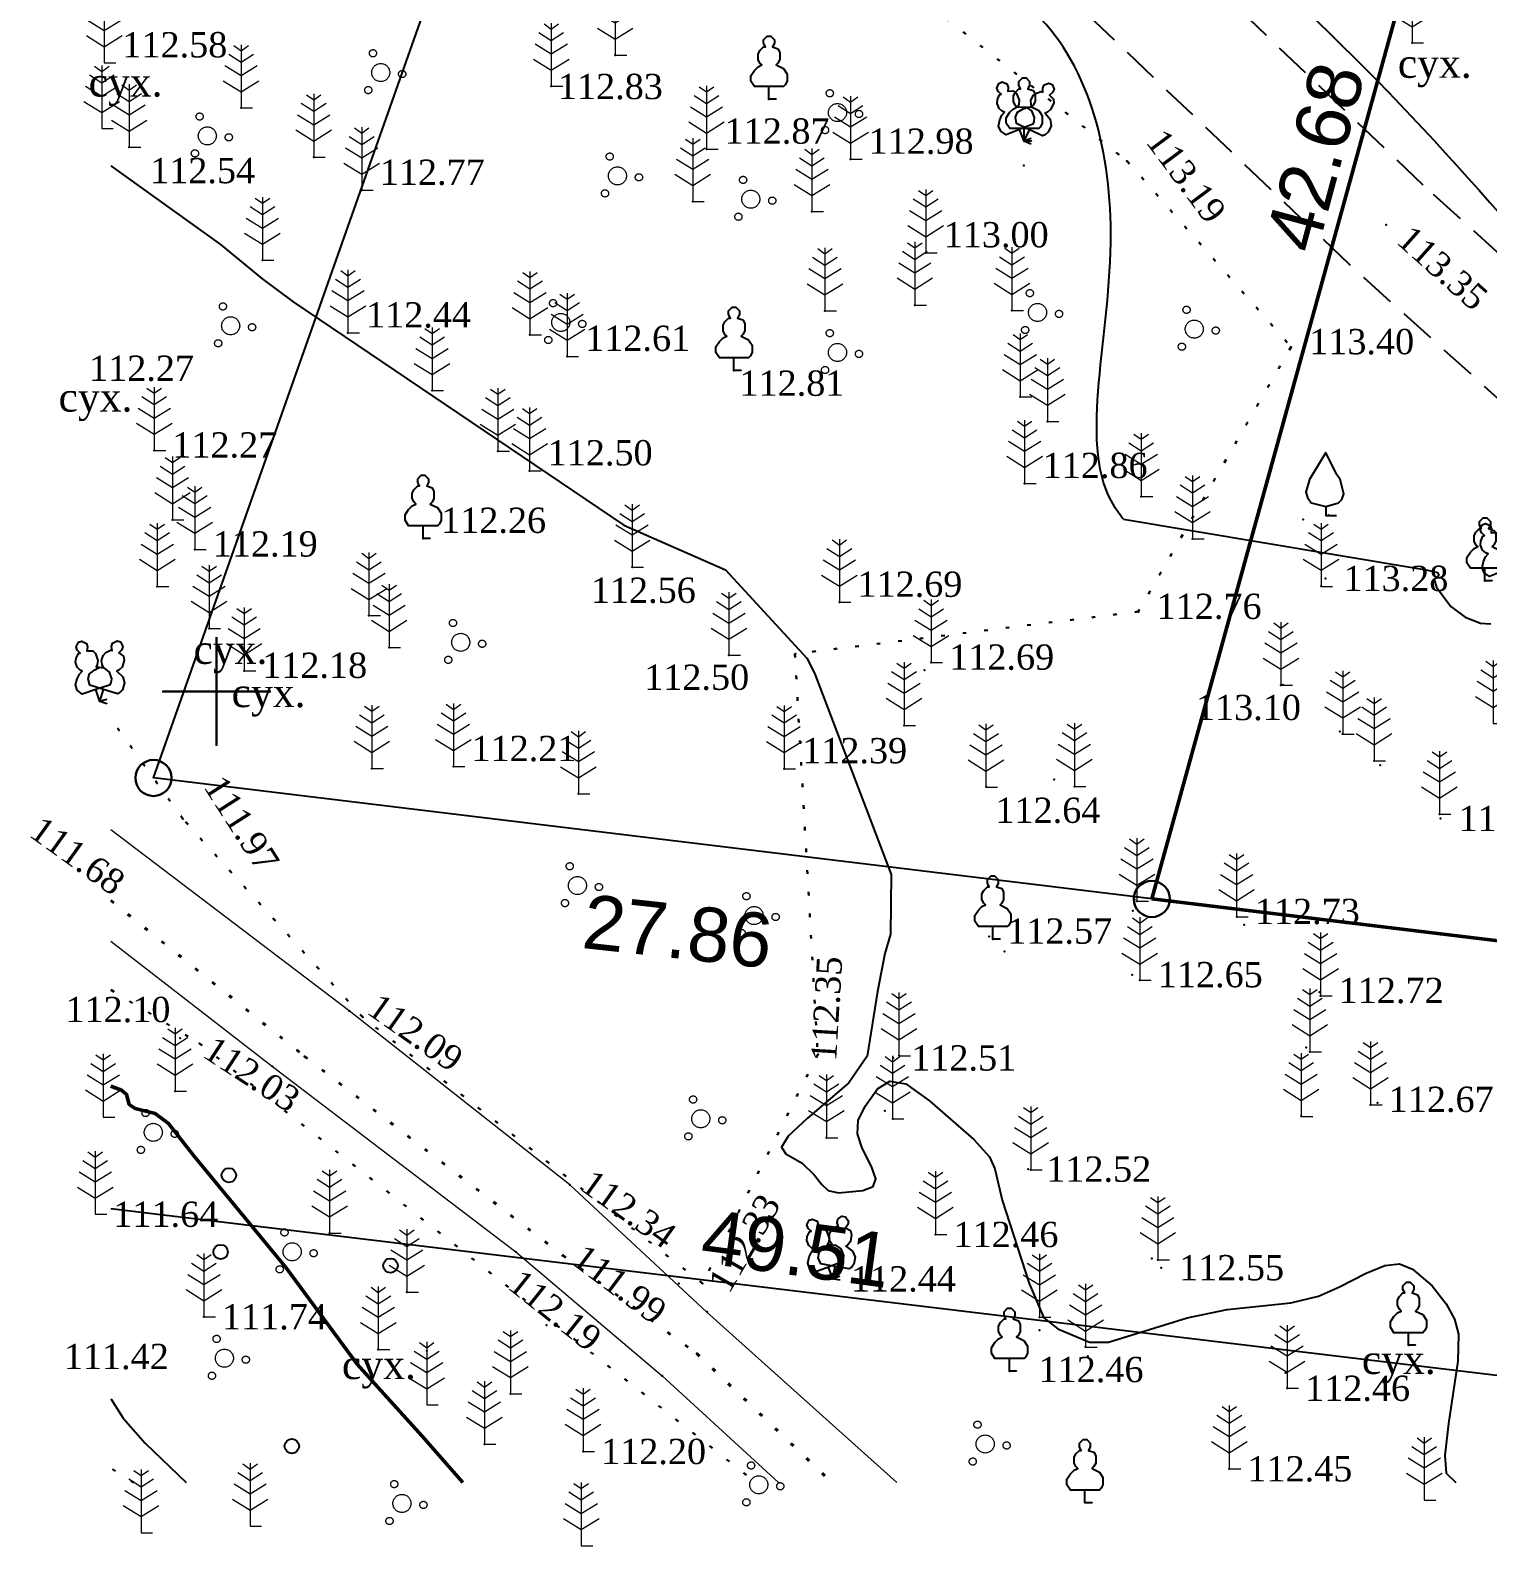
# Model space of a CAD drawing. Header units: millimetres. Extents: x 5405527 to 5405632, y 5524826 to 5524943.
# Drawn here: x 5405544.84 to 5405585.21, y 5524826.34 to 5524868.31 of the extents above; entities that cross this region are included whole.
import ezdxf
from ezdxf.enums import TextEntityAlignment as Align

# ---------------------------------------------------------------- set-up
doc = ezdxf.new("R2010")
doc.units = ezdxf.units.MM
for name, pattern in [('0', [0]), ('DASHEDX2', [1.5, 1, -0.5]), ('HIDDEN', [0.5, 0, -0.5]), ('суцільна', [50, 50, 0])]:
    doc.linetypes.add(name, pattern=pattern)
for name, color, linetype, lineweight in [('11900000', 1, 'Continuous', 30), ('Контур', 7, 'HIDDEN', 30), ('рельеф', 7, 'Continuous', 0), ('ТОЧКИ', 7, 'Continuous', 30), ('усл. знак', 7, 'суцільна', 20)]:
    doc.layers.add(name, color=color, linetype=linetype, lineweight=lineweight)
for name, color, linetype in [('SC007', 7, 'Continuous'), ('вис_1_1', 170, 'Continuous'), ('горизонт_1', 12, 'Continuous'), ('горизонтали', 42, 'Continuous'), ('дороги', 7, 'Continuous'), ('Ділянки_Межі', 10, 'Continuous'), ('надписи', 7, 'Continuous'), ('отметки', 7, 'Continuous'), ('промеры', 185, 'Continuous'), ('Растительность', 7, 'Continuous')]:
    doc.layers.add(name, color=color, linetype=linetype)
doc.styles.get("Standard").update_dxf_attribs({"font": 'arial.ttf'})
doc.styles.add('times', font='times.ttf')
doc.linetypes.add('канава 0', pattern='A,0.9,0,["|",Standard,S=0.25,R=0,X=0,Y=0],0.1', length=1)

# ---------------------------------------------------------------- blocks, each defined once
blk = doc.blocks.new('A$C51FE15A3')
at = {"layer": 'Растительность', "color": 94, "lineweight": 0}
for points in [[(-0.201, 1.726), (0, 1.584), (0.201, 1.726)], [(0, 1.75), (0, 0), (0.319, 0)], [(-0.343, 1.489), (0, 1.267), (0.343, 1.489)], [(-0.447, 1.172), (0, 0.895), (0.447, 1.172)], [(-0.493, 0.753), (0, 0.444), (0.493, 0.753)]]:
    blk.add_lwpolyline(points, dxfattribs=at)
blk = doc.blocks.new('SYMBOL504')
at = {"layer": 'SC007'}
for points in [[(0, 4.375), (-1.125, 2.5), (-1.375, 1.625), (-1.25, 1.25), (-1, 0.875), (0, 0.625), (0.875, 0.875), (1.125, 1.125), (1.25, 1.5), (1, 2.5), (0.75, 2.875), (0, 4.375)], [(0, 0.625), (0, 0), (0.75, 0)]]:
    blk.add_lwpolyline(points, dxfattribs=at)
blk = doc.blocks.new('A$C2ACB5305')
at = {"layer": 'Растительность'}
blk.add_lwpolyline([(0.2, 0), (0.2, 0), (0, 0), (0, 0.35), (-0.4, 0.35), (-0.5, 0.5), (-0.5, 0.65), (-0.4, 0.8), (-0.3, 0.9), (-0.2, 0.95), (-0.25, 1), (-0.3, 1.1), (-0.3, 1.25), (-0.25, 1.35), (-0.15, 1.45), (-0.1, 1.45), (-0.15, 1.55), (-0.15, 1.65), (-0.05, 1.75), (0.05, 1.75), (0.15, 1.65), (0.15, 1.55), (0.1, 1.45), (0.25, 1.4), (0.3, 1.3), (0.3, 1.1), (0.25, 1), (0.2, 0.95), (0.4, 0.85), (0.5, 0.7), (0.5, 0.5), (0.45, 0.4), (0.4, 0.35), (0, 0.35)], dxfattribs=at)
blk = doc.blocks.new('A$C72385B22')
at = {"layer": 'усл. знак'}
for centre, radius in [((-0.02, 1.49), 0.25), ((0, 0), 0.625), ((-1.29, -0.64), 0.25), ((1.28, -0.76), 0.25)]:
    blk.add_circle(centre, radius, dxfattribs=at)

msp = doc.modelspace()

# ---------------------------------------------------------------- linework, layer by layer
at = {"layer": '11900000', "color": 0, "linetype": '0', "lineweight": 15, "ltscale": 0.7}
for points in [[(5405550, 5524848.496), (5405550, 5524851.504)], [(5405550, 5524848.496), (5405550, 5524851.504)], [(5405550, 5524848.496), (5405550, 5524851.504)], [(5405550, 5524848.496), (5405550, 5524851.504)], [(5405550, 5524848.496), (5405550, 5524851.504)], [(5405550, 5524848.496), (5405550, 5524851.504)], [(5405550, 5524848.496), (5405550, 5524851.504)], [(5405550, 5524848.496), (5405550, 5524851.504)], [(5405548.496, 5524850), (5405551.504, 5524850)], [(5405548.496, 5524850), (5405551.504, 5524850)], [(5405548.496, 5524850), (5405551.504, 5524850)], [(5405548.496, 5524850), (5405551.504, 5524850)], [(5405548.496, 5524850), (5405551.504, 5524850)], [(5405548.496, 5524850), (5405551.504, 5524850)], [(5405548.496, 5524850), (5405551.504, 5524850)], [(5405548.496, 5524850), (5405551.504, 5524850)]]:
    msp.add_lwpolyline(points, dxfattribs=at)
at = {"layer": '11900000', "linetype": '0', "lineweight": 15, "ltscale": 0.7}
for points in [[(5405550, 5524848.496), (5405550, 5524851.504)], [(5405550, 5524848.496), (5405550, 5524851.504)], [(5405548.496, 5524850), (5405551.504, 5524850)], [(5405548.496, 5524850), (5405551.504, 5524850)], [(5405548.496, 5524850), (5405551.504, 5524850)], [(5405548.496, 5524850), (5405551.504, 5524850)]]:
    msp.add_lwpolyline(points, dxfattribs=at)
at = {"layer": '11900000', "color": 7}
for points in [[(5405550, 5524848.5, 0), (5405550, 5524851.5, 0)], [(5405550, 5524848.5, 0), (5405550, 5524851.5, 0)], [(5405548.5, 5524850, 0), (5405551.5, 5524850, 0)], [(5405548.5, 5524850, 0), (5405551.5, 5524850, 0)]]:
    msp.add_polyline3d(points, dxfattribs=at)
at = {"layer": 'вис_1_1', "color": 7}
for p in [(5405580.71, 5524853.13, 113.28), (5405585.13, 5524853.06, 113.61), (5405579.53, 5524850.18, 113.1), (5405581.11, 5524848.89, 113.09), (5405582.23, 5524847.96, 113.09), (5405583.9, 5524846.48, 113.13), (5405575.38, 5524843.92, 112.72), (5405575.42, 5524844.24, 112.76), (5405578.46, 5524843.54, 112.8), (5405571.5, 5524843.14, 112.56), (5405575.36, 5524842.15, 112.65), (5405580.55, 5524841.67, 112.81), (5405553.67, 5524841.15, 112.19), (5405548.99, 5524840.4, 112.08), (5405580.18, 5524840.14, 112.81), (5405552.44, 5524839.89, 111.85), (5405568.74, 5524839.85, 112.51), (5405551.55, 5524839.61, 112.11), (5405548.85, 5524838.93, 112.08), (5405582.15, 5524838.61, 112.74), (5405568.51, 5524838.38, 112.44), (5405566.89, 5524837.64, 112.54), (5405572.48, 5524836.77, 112.52), (5405559.78, 5524836.33, 112.34), (5405553.13, 5524835, 112.14), (5405569.91, 5524834.96, 112.46), (5405558.29, 5524834.48, 112.19), (5405559.59, 5524834.38, 111.99), (5405576.07, 5524834.26, 112.54), (5405576.16, 5524834.04, 112.55), (5405567.07, 5524833.73, 112.44), (5405555.27, 5524833.36, 112.08), (5405549.65, 5524832.68, 111.74), (5405563.59, 5524832.82, 112.26), (5405559.14, 5524832.45, 112.2), (5405572.79, 5524832.31, 112.5), (5405554.48, 5524831.77, 112.07), (5405555.82, 5524831.74, 112.07), (5405583.01, 5524831.89, 112.36), (5405563.3, 5524831.66, 112), (5405574.13, 5524831.59, 112.49), (5405562.34, 5524831.04, 112.25), (5405571.96, 5524831.17, 112.44), (5405579.61, 5524831.13, 112.42), (5405558.14, 5524830.55, 112.19), (5405579.65, 5524830.7, 112.46), (5405557.42, 5524829.15, 112.12), (5405560.15, 5524828.95, 112.2), (5405578.05, 5524828.47, 112.45)]:
    msp.add_point(p, dxfattribs=at)
at = {"layer": 'горизонт_1', "color": 32}
for points in [[(5405575.115, 5524854.77, 113.5), (5405581.02, 5524853.78, 113.5), (5405583.5, 5524853.37, 113.5), (5405583.82, 5524853.29, 113.5), (5405583.85, 5524853.22, 113.5), (5405583.72, 5524853.09, 113.5), (5405583.79, 5524852.89, 113.5), (5405584.19, 5524852.35, 113.5), (5405584.58, 5524852.06, 113.5), (5405585.01, 5524851.89, 113.5), (5405585.29, 5524851.87, 113.5)], [(5405568.682, 5524844.934, 112.5), (5405568.67, 5524843.28, 112.5), (5405568.51, 5524842.74, 112.5), (5405568.31, 5524841.69, 112.5), (5405568.02, 5524839.9, 112.5), (5405567.51, 5524839.16, 112.5), (5405566.37, 5524838.18, 112.5), (5405565.83, 5524837.68, 112.5), (5405565.65, 5524837.38, 112.5), (5405565.77, 5524837.19, 112.5), (5405566.22, 5524836.93, 112.5), (5405566.55, 5524836.61, 112.5), (5405566.76, 5524836.34, 112.5), (5405566.94, 5524836.18, 112.5), (5405567.23, 5524836.11, 112.5), (5405567.9, 5524836.18, 112.5), (5405568.19, 5524836.29, 112.5), (5405568.26, 5524836.5, 112.5), (5405568.14, 5524836.84, 112.5), (5405567.88, 5524837.35, 112.5), (5405567.75, 5524837.75, 112.5), (5405567.77, 5524838.12, 112.5), (5405567.96, 5524838.51, 112.5), (5405568.31, 5524838.99, 112.5), (5405568.65, 5524839.21, 112.5), (5405569.09, 5524839.13, 112.5), (5405569.75, 5524838.66, 112.5), (5405570.97, 5524837.59, 112.5), (5405571.41, 5524837.11, 112.5), (5405571.56, 5524836.78, 112.5), (5405571.76, 5524835.91, 112.5), (5405572.51, 5524833.6, 112.5), (5405572.91, 5524832.65, 112.5), (5405573.3, 5524832.35, 112.5), (5405574.18, 5524831.98, 112.5), (5405574.7, 5524831.98, 112.5), (5405576.88, 5524832.65, 112.5), (5405577.99, 5524832.88, 112.5), (5405579.75, 5524833.07, 112.5), (5405580.52, 5524833.25, 112.5), (5405581.1, 5524833.51, 112.5), (5405581.84, 5524833.89, 112.5), (5405582.36, 5524834.1, 112.5), (5405582.76, 5524834.15, 112.5), (5405583.12, 5524834, 112.5), (5405583.67, 5524833.54, 112.5), (5405584.06, 5524833.04, 112.5), (5405584.29, 5524832.61, 112.5), (5405584.4, 5524832.2, 112.5), (5405584.38, 5524831.45, 112.5), (5405584.12, 5524829.72, 112.5), (5405584.02, 5524828.84, 112.5), (5405584.06, 5524828.35, 112.5), (5405584.323, 5524828.087, 112.5)]]:
    msp.add_polyline3d(points, dxfattribs=at)
at = {"layer": 'горизонтали', "color": 32}
for points in [[(5405547.074, 5524864.561, 112.5), (5405550.107, 5524862.382, 112.5), (5405551.257, 5524861.432, 112.5), (5405552.117, 5524860.792, 112.5), (5405561.277, 5524854.602, 112.5), (5405564.097, 5524853.372, 112.5)], [(5405564.097, 5524853.372, 112.5), (5405566.347, 5524850.922, 112.5), (5405566.347, 5524850.922, 112.5), (5405566.557, 5524850.502, 112.5), (5405568.682, 5524844.934, 112.5)], [(5405547.074, 5524830.412, 111.5), (5405547.08, 5524830.4, 111.5), (5405547.41, 5524829.87, 111.5), (5405548.02, 5524829.18, 111.5), (5405549.155, 5524828.087, 111.5)]]:
    msp.add_polyline3d(points, dxfattribs=at)
at = {"layer": 'горизонтали', "color": 32, "lineweight": 50}
msp.add_polyline3d([(5405547.074, 5524839.064, 112), (5405547.37, 5524838.96, 112), (5405547.51, 5524838.84, 112), (5405547.58, 5524838.56, 112), (5405547.75, 5524838.45, 112), (5405548.3, 5524838.31, 112), (5405548.67, 5524838.03, 112), (5405549.37, 5524837.14, 112), (5405551.93, 5524834.04, 112), (5405553.89, 5524831.37, 112), (5405554.37, 5524830.83, 112), (5405555.69, 5524829.37, 112), (5405556.817, 5524828.087, 112)], dxfattribs=at)
at = {"layer": 'горизонтали', "color": 32}
for points, knots in [([(5405547.074, 5524891.506), (5405550.235, 5524890.92), (5405557.3, 5524889.228), (5405564.133, 5524879.562), (5405575.772, 5524873.469), (5405584.479, 5524864.762), (5405592.253, 5524855.035), (5405600.694, 5524850.595), (5405607.223, 5524845.854), (5405611.016, 5524844.52), (5405615.353, 5524845.832), (5405612.231, 5524848.538), (5405615.096, 5524851.641), (5405620.513, 5524848.229), (5405625.149, 5524846.33), (5405628.636, 5524843.151), (5405629.289, 5524841.361), (5405629.818, 5524840.704)], [150.895024, 150.895024, 150.895024, 150.895024, 160.422107, 171.701539, 184.668472, 199.328791, 208.368376, 221.647362, 227.659049, 232.061321, 234.360288, 237.456685, 239.327291, 244.513006, 252.991366, 255.698925, 258.334299, 258.334299, 258.334299, 258.334299]), ([(5405575.115, 5524854.77, 113.5), (5405575.115, 5524854.77, 113.5), (5405573.733, 5524856.493), (5405575.535, 5524862.287), (5405573.534, 5524869.581), (5405565.662, 5524871.411), (5405557.814, 5524871.72), (5405551.888, 5524876.938), (5405548.519, 5524879.726), (5405547.074, 5524880.825)], [127.503882, 127.503882, 127.503882, 127.503882, 128.770348, 136.542801, 143.113211, 148.898258, 158.810298, 166.34207, 171.772754, 171.772754, 171.772754, 171.772754])]:
    msp.add_open_spline(points, degree=3, knots=knots, dxfattribs=at)
at = {"layer": 'дороги', "color": 7, "linetype": 'DASHEDX2', "elevation": 112.707}
for points in [[(5405596.262, 5524853.313), (5405588.904, 5524859.072), (5405583.42, 5524864.022), (5405572.616, 5524874.334), (5405556.305, 5524886.724), (5405547.074, 5524893.518)], [(5405594.412, 5524850.951), (5405586.972, 5524856.774), (5405581.378, 5524861.824), (5405570.666, 5524872.048), (5405554.509, 5524884.322), (5405547.074, 5524889.749)]]:
    msp.add_lwpolyline(points, dxfattribs=at)
at = {"layer": 'Ділянки_Межі'}
msp.add_lwpolyline([(5405548.251, 5524847.603), (5405563.861, 5524891.856), (5405587.263, 5524885.396), (5405575.905, 5524844.251)], close=True, dxfattribs=at)
at = {"layer": 'Ділянки_Межі', "lineweight": 25}
for points in [[(5405629.818, 5524837.715), (5405624.646, 5524838.342), (5405600.275, 5524841.297), (5405575.905, 5524844.251), (5405548.251, 5524847.603), (5405563.861, 5524891.856), (5405587.263, 5524885.396), (5405610.666, 5524878.935), (5405629.818, 5524873.647)], [(5405547.074, 5524835.682), (5405592.364, 5524830.229), (5405591.877, 5524828.087)], [(5405547.074, 5524835.682), (5405592.364, 5524830.229), (5405610.153, 5524828.087)]]:
    msp.add_lwpolyline(points, dxfattribs=at)
at = {"layer": 'Ділянки_Межі', "lineweight": 50}
msp.add_lwpolyline([(5405575.905, 5524844.251), (5405587.263, 5524885.396), (5405610.666, 5524878.935), (5405600.275, 5524841.297)], close=True, dxfattribs=at)
at = {"layer": 'Контур', "color": 7, "linetype": 'HIDDEN'}
for points, elevation in [([(5405553.26, 5524882.08), (5405563.13, 5524874.2), (5405575.22, 5524864.69), (5405579.76, 5524859.54)], 113.34), ([(5405579.76, 5524859.54), (5405575.53, 5524852.21), (5405566.02, 5524851.04), (5405566.65, 5524839.94)], 113.34), ([(5405549.066, 5524846.47), (5405547.074, 5524849.239)], 111.97), ([(5405563.461, 5524833.605), (5405563.461, 5524833.605), (5405554.047, 5524840.976), (5405549.066, 5524846.47)], 112.268), ([(5405547.074, 5524841.732), (5405549.526, 5524840.253), (5405564.943, 5524828.087)], 111.797), ([(5405566.65, 5524839.94), (5405563.461, 5524833.605)], 113.34), ([(5405547.708, 5524828.087), (5405547.074, 5524828.487)], 109.7)]:
    msp.add_lwpolyline(points, dxfattribs=dict(at, elevation=elevation))
at = {"layer": 'отметки', "color": 7}
for p in [(5405583.113, 5524867.964, 113.602), (5405561.04, 5524867.62, 112.92), (5405559.27, 5524866.76, 112.83), (5405550.68, 5524866.16, 112.64), (5405565.3, 5524866.4, 112.85), (5405547.58, 5524865.07, 112.54), (5405563.57, 5524865.02, 112.87), (5405572.37, 5524865.24, 113.33), (5405552.69, 5524864.8, 112.67), (5405567.56, 5524864.74, 112.98), (5405572.358, 5524864.565, 112.437), (5405575.216, 5524864.687, 113.194), (5405554.02, 5524863.88, 112.77), (5405563.19, 5524863.57, 112.84), (5405566.49, 5524863.29, 112.88), (5405582.399, 5524862.923, 112.533), (5405582.399, 5524862.923, 113.35), (5405551.27, 5524861.94, 112.54), (5405569.64, 5524862.15, 113), (5405569.34, 5524860.7, 112.92), (5405566.85, 5524860.54, 112.81), (5405572.03, 5524860.55, 113.14), (5405553.64, 5524859.93, 112.44), (5405558.68, 5524859.88, 112.72), (5405579.762, 5524859.539, 113.395), (5405559.71, 5524859.28, 112.61), (5405564.33, 5524858.89, 112.81), (5405555.97, 5524858.33, 112.49), (5405572.26, 5524858.16, 112.98), (5405573.01, 5524857.48, 112.96), (5405548.274, 5524856.677, 112.268), (5405557.79, 5524856.65, 112.53), (5405558.67, 5524856.11, 112.5), (5405572.38, 5524855.76, 112.86), (5405575.607, 5524855.403, 113.049), (5405580.793, 5524854.879, 112.374), (5405548.779, 5524854.754, 112.185), (5405580.093, 5524854.766, 113.142), (5405555.72, 5524854.24, 112.26), (5405577.027, 5524854.225, 113.04), (5405549.394, 5524853.935, 112.194), (5405561.51, 5524853.44, 112.56), (5405548.357, 5524852.909, 112.185), (5405580.596, 5524852.915, 113.224), (5405567.25, 5524852.47, 112.69), (5405554.22, 5524852.1, 112.27), (5405575.537, 5524852.207, 112.759), (5405549.794, 5524851.743, 112.119), (5405554.78, 5524851.22, 112.25), (5405564.19, 5524851, 112.5), (5405566.031, 5524851.04, 112.487), (5405569.61, 5524850.59, 112.71), (5405569.792, 5524850.802, 112.686), (5405550.764, 5524850.573, 112.18), (5405579.476, 5524850.174, 113.032), (5405569.04, 5524849.06, 112.59), (5405581.189, 5524848.824, 113.033), (5405582.058, 5524848.077, 113.01), (5405554.3, 5524847.867, 112.14), (5405556.56, 5524847.92, 112.21), (5405565.72, 5524847.86, 112.39), (5405571.315, 5524847.355, 112.636), (5405573.2, 5524847.56, 112.7), (5405573.759, 5524847.367, 112.664), (5405560.02, 5524847.16, 112.32), (5405549.066, 5524846.47, 111.97), (5405583.867, 5524846.598, 113.071), (5405575.493, 5524844.192, 112.686), (5405578.257, 5524843.757, 112.734), (5405571.398, 5524843.213, 112.573), (5405571.82, 5524842.8, 112.54), (5405575.569, 5524842.007, 112.652), (5405580.578, 5524841.569, 112.725), (5405554.047, 5524840.976, 112.092), (5405549.526, 5524840.253, 112.032), (5405566.659, 5524839.941, 112.351), (5405568.908, 5524839.914, 112.425), (5405580.28, 5524840.018, 112.756), (5405581.964, 5524838.553, 112.672), (5405568.73, 5524838.162, 112.388), (5405580.041, 5524838.233, 112.655), (5405572.557, 5524836.751, 112.453), (5405575.901, 5524834.292, 112.456), (5405562.803, 5524833.599, 112.199), (5405563.461, 5524833.605, 112.335), (5405572.79, 5524832.672, 112.433), (5405574.069, 5524831.849, 112.463)]:
    msp.add_point(p, dxfattribs=at)
at = {"layer": 'Растительность', "color": 7}
for centre in [(5405550.341, 5524836.6), (5405550.113, 5524834.477), (5405554.816, 5524834.098), (5405552.085, 5524829.096)]:
    msp.add_circle(centre, 0.2, dxfattribs=at)
at = {"layer": 'рельеф', "color": 7, "linetype": 'канава 0'}
for points, elevation in [([(5405563.58, 5524832.81), (5405559.78, 5524836.33), (5405553.67, 5524841.15), (5405547.074, 5524846.163)], 0.95), ([(5405547.074, 5524843.079), (5405551.55, 5524839.61), (5405558.29, 5524834.48), (5405562.34, 5524831.04)], 3.1), ([(5405568.839, 5524828.087), (5405563.58, 5524832.81)], 2.6), ([(5405562.34, 5524831.04), (5405565.561, 5524828.087)], 1.98)]:
    msp.add_lwpolyline(points, dxfattribs=dict(at, elevation=elevation))
at = {"layer": 'рельеф', "color": 7, "linetype": 'HIDDEN', "lineweight": 40, "elevation": 110.95}
msp.add_lwpolyline([(5405547.074, 5524844.206), (5405552.44, 5524839.89), (5405559.59, 5524834.38), (5405563.3, 5524831.66), (5405567.045, 5524828.087)], dxfattribs=at)
at = {"layer": 'ТОЧКИ'}
for centre in [(5405548.251, 5524847.603), (5405575.905, 5524844.251)]:
    msp.add_circle(centre, 0.5, dxfattribs=at)

# ---------------------------------------------------------------- block references
at = {"layer": 'Растительность', "color": 7}
for name, p in [('A$C51FE15A3', (5405583.11, 5524867.96, 113.6)), ('A$C51FE15A3', (5405546.89, 5524867.41, 112.58)), ('A$C51FE15A3', (5405561.04, 5524867.62, 112.92)), ('A$C51FE15A3', (5405559.27, 5524866.76, 112.83)), ('A$C51FE15A3', (5405550.68, 5524866.16, 112.64)), ('A$C2ACB5305', (5405565.3, 5524866.4, 112.85)), ('A$C51FE15A3', (5405546.82, 5524865.59, 112.54)), ('A$C2ACB5305', (5405572.37, 5524865.24, 113.33)), ('A$C51FE15A3', (5405547.58, 5524865.07, 112.54)), ('A$C51FE15A3', (5405552.69, 5524864.8, 112.67)), ('A$C51FE15A3', (5405563.57, 5524865.02, 112.87)), ('A$C51FE15A3', (5405567.56, 5524864.74, 112.98)), ('A$C51FE15A3', (5405554.02, 5524863.88, 112.77)), ('A$C51FE15A3', (5405563.19, 5524863.57, 112.84)), ('A$C51FE15A3', (5405566.49, 5524863.29, 112.88)), ('A$C51FE15A3', (5405551.27, 5524861.94, 112.54)), ('A$C51FE15A3', (5405569.64, 5524862.15, 113)), ('A$C51FE15A3', (5405569.34, 5524860.7, 112.92)), ('A$C51FE15A3', (5405566.85, 5524860.54, 112.81)), ('A$C51FE15A3', (5405572.03, 5524860.55, 113.14)), ('A$C51FE15A3', (5405553.64, 5524859.93, 112.44)), ('A$C51FE15A3', (5405558.68, 5524859.88, 112.72)), ('A$C51FE15A3', (5405559.71, 5524859.28, 112.61)), ('A$C2ACB5305', (5405564.33, 5524858.89, 112.81)), ('A$C51FE15A3', (5405555.97, 5524858.33, 112.49)), ('A$C51FE15A3', (5405572.26, 5524858.16, 112.98)), ('A$C51FE15A3', (5405573.01, 5524857.48, 112.96)), ('A$C51FE15A3', (5405548.274, 5524856.677, 112.268)), ('A$C51FE15A3', (5405557.79, 5524856.65, 112.53)), ('A$C51FE15A3', (5405558.67, 5524856.11, 112.5)), ('A$C51FE15A3', (5405572.38, 5524855.76, 112.86)), ('A$C51FE15A3', (5405575.61, 5524855.4, 113.05)), ('A$C51FE15A3', (5405548.779, 5524854.754, 112.185)), ('A$C51FE15A3', (5405549.394, 5524853.935, 112.194)), ('A$C2ACB5305', (5405555.72, 5524854.24, 112.26)), ('A$C51FE15A3', (5405577.03, 5524854.23, 113.04)), ('A$C51FE15A3', (5405561.51, 5524853.44, 112.56)), ('A$C2ACB5305', (5405585.13, 5524853.06, 112.61)), ('A$C51FE15A3', (5405548.357, 5524852.909, 112.185)), ('A$C51FE15A3', (5405580.59, 5524852.91, 113.22)), ('A$C51FE15A3', (5405567.25, 5524852.47, 112.69)), ('A$C51FE15A3', (5405554.22, 5524852.1, 112.27)), ('A$C51FE15A3', (5405549.794, 5524851.743, 112.119)), ('A$C51FE15A3', (5405554.78, 5524851.22, 112.25)), ('A$C51FE15A3', (5405564.19, 5524851, 112.5)), ('A$C51FE15A3', (5405550.764, 5524850.573, 112.18)), ('A$C51FE15A3', (5405569.79, 5524850.8, 112.69)), ('A$C51FE15A3', (5405579.48, 5524850.17, 113.03)), ('A$C51FE15A3', (5405569.04, 5524849.06, 112.59)), ('A$C51FE15A3', (5405585.36, 5524849.11, 113.22)), ('A$C51FE15A3', (5405581.19, 5524848.82, 113.03)), ('A$C51FE15A3', (5405582.06, 5524848.08, 113.01)), ('A$C51FE15A3', (5405554.3, 5524847.867, 112.14)), ('A$C51FE15A3', (5405556.56, 5524847.92, 112.21)), ('A$C51FE15A3', (5405565.72, 5524847.86, 112.39)), ('A$C51FE15A3', (5405560.02, 5524847.16, 112.32)), ('A$C51FE15A3', (5405571.31, 5524847.35, 112.64)), ('A$C51FE15A3', (5405573.76, 5524847.37, 112.66)), ('A$C51FE15A3', (5405583.87, 5524846.6, 113.07)), ('A$C51FE15A3', (5405575.49, 5524844.19, 112.69)), ('A$C51FE15A3', (5405578.25, 5524843.76, 112.73)), ('A$C2ACB5305', (5405571.5, 5524843.14, 111.56)), ('A$C51FE15A3', (5405575.57, 5524842, 112.65)), ('A$C51FE15A3', (5405580.58, 5524841.57, 112.72)), ('A$C51FE15A3', (5405580.28, 5524840.02, 112.76)), ('A$C51FE15A3', (5405568.9, 5524839.91, 112.43)), ('A$C51FE15A3', (5405548.85, 5524838.93, 111.08)), ('A$C51FE15A3', (5405581.96, 5524838.55, 112.67)), ('A$C51FE15A3', (5405546.86, 5524838.21, 110.96)), ('A$C51FE15A3', (5405568.72, 5524838.16, 112.39)), ('A$C51FE15A3', (5405580.04, 5524838.23, 112.65)), ('A$C51FE15A3', (5405566.89, 5524837.64, 111.54)), ('A$C51FE15A3', (5405572.55, 5524836.75, 112.45)), ('A$C51FE15A3', (5405546.64, 5524835.52, 110.64)), ('A$C51FE15A3', (5405553.13, 5524835, 111.14)), ('A$C51FE15A3', (5405569.91, 5524834.96, 111.46)), ('A$C51FE15A3', (5405576.07, 5524834.26, 111.54)), ('A$C51FE15A3', (5405555.27, 5524833.36, 111.08)), ('A$C51FE15A3', (5405549.65, 5524832.68, 110.74)), ('A$C51FE15A3', (5405572.79, 5524832.672, 112.433)), ('A$C51FE15A3', (5405554.48, 5524831.77, 111.07)), ('A$C51FE15A3', (5405574.07, 5524831.84, 112.46)), ('A$C2ACB5305', (5405583.01, 5524831.89, 111.36)), ('A$C2ACB5305', (5405571.96, 5524831.17, 111.44)), ('A$C51FE15A3', (5405558.14, 5524830.55, 111.19)), ('A$C51FE15A3', (5405579.65, 5524830.7, 111.46)), ('A$C51FE15A3', (5405555.82, 5524830.24, 111.07)), ('A$C51FE15A3', (5405557.42, 5524829.15, 111.12)), ('A$C51FE15A3', (5405560.15, 5524828.95, 111.2)), ('A$C51FE15A3', (5405578.05, 5524828.47, 111.45)), ('A$C2ACB5305', (5405574.05, 5524827.53, 111.47)), ('A$C51FE15A3', (5405583.45, 5524827.6, 111.47)), ('A$C51FE15A3', (5405547.91, 5524826.7, 110.36)), ('A$C51FE15A3', (5405550.93, 5524826.88, 110.52)), ('A$C51FE15A3', (5405560.1, 5524826.34, 111.11))]:
    msp.add_blockref(name, p, dxfattribs=at)
for p, rotation in [((5405572.37, 5524865.24, 113.33), 22.17858191136069), ((5405572.37, 5524865.24, 113.33), 335.3199588245205), ((5405585.76, 5524853.01, 113.57), 22.17858191136069), ((5405546.766, 5524849.717, 112.189), 18.10501793387593), ((5405546.766, 5524849.717, 112.189), 342.5093486713702), ((5405567.07, 5524833.73, 111.44), 20.53509618729167), ((5405567.07, 5524833.73, 111.44), 350.0845304854397)]:
    msp.add_blockref('A$C2ACB5305', p, dxfattribs=dict(at, rotation=rotation))
at = {"layer": 'Растительность', "color": 7, "xscale": 0.4, "yscale": 0.4, "zscale": 0.4}
msp.add_blockref('SYMBOL504', (5405580.72, 5524854.87, 112.37), dxfattribs=at)
at = {"layer": 'усл. знак', "color": 7, "linetype": 'суцільна', "lineweight": 13, "xscale": 0.3999999998750298, "yscale": 0.3999999998750298, "zscale": 0.3999999998750298, "rotation": 265.3647753868261}
for p in [(5405554.546, 5524867.14), (5405567.198, 5524866.033), (5405549.744, 5524865.387), (5405561.103, 5524864.279), (5405564.797, 5524863.633), (5405572.739, 5524860.496), (5405550.39, 5524860.127), (5405559.533, 5524860.219), (5405577.08, 5524860.034), (5405567.198, 5524859.388), (5405556.762, 5524851.36), (5405559.995, 5524844.623), (5405564.889, 5524843.793), (5405548.248, 5524837.788), (5405563.412, 5524838.163), (5405552.094, 5524834.481), (5405550.216, 5524831.532), (5405571.288, 5524829.157), (5405565.018, 5524828.027, 111.797), (5405555.135, 5524827.51)]:
    msp.add_blockref('A$C72385B22', p, dxfattribs=at)

# ---------------------------------------------------------------- texts
at = {"layer": 'вис_1_1', "color": 7, "style": 'times'}
for s, p in [('113.28', (5405581.21, 5524853.13, 113.28)), ('113.10', (5405577.126, 5524849.556, 113.1)), ('113.13', (5405584.4, 5524846.48, 113.13)), ('112.10', (5405545.814, 5524841.191, 112.1)), ('112.51', (5405569.24, 5524839.85, 112.51)), ('112.52', (5405572.98, 5524836.77, 112.52)), ('111.64', (5405547.14, 5524835.52, 111.64)), ('112.46', (5405570.41, 5524834.96, 112.46)), ('112.55', (5405576.66, 5524834.04, 112.55)), ('112.44', (5405567.57, 5524833.73, 112.44)), ('111.74', (5405550.15, 5524832.68, 111.74)), ('111.42', (5405545.77, 5524831.58, 111.42)), ('112.46', (5405580.15, 5524830.7, 112.46)), ('112.20', (5405560.65, 5524828.95, 112.2)), ('112.45', (5405578.55, 5524828.47, 112.45))]:
    msp.add_text(s, height=0.7, dxfattribs=at).set_placement(p, align=Align.MIDDLE_LEFT)
for s, rotation, p in [('111.68', 324.2908, (5405544.97, 5524846.3, 111.68)), ('112.34', 324.3973, (5405560.231, 5524836.512, 112.34)), ('111.99', 323.1556, (5405559.999, 5524834.456, 111.99)), ('112.19', 321.4171, (5405558.241, 5524833.767, 112.19))]:
    msp.add_text(s, height=0.7, rotation=rotation, dxfattribs=at).set_placement(p, align=Align.MIDDLE_LEFT)
at = {"layer": 'надписи', "color": 7, "style": 'times'}
for p in [(5405582.717, 5524867.795, 111.861), (5405546.457, 5524867.276, 111.861), (5405545.624, 5524858.55, 111.861), (5405549.362, 5524851.563, 111.861), (5405550.417, 5524850.366, 111.861), (5405553.473, 5524831.755, 111.861), (5405581.721, 5524831.896, 111.861)]:
    msp.add_text('сух.', height=0.8, dxfattribs=at).set_placement(p, align=Align.TOP_LEFT)
at = {"layer": 'отметки', "color": 7, "style": 'times'}
for s, p in [('112.58', (5405547.39, 5524867.91, 112.58)), ('112.83', (5405559.454, 5524866.755, 112.83)), ('112.87', (5405564.07, 5524865.52, 112.87)), ('112.98', (5405568.06, 5524865.24, 112.98)), ('112.54', (5405548.16, 5524864.426, 112.54)), ('112.77', (5405554.52, 5524864.38, 112.77)), ('113.00', (5405570.14, 5524862.65, 113)), ('112.44', (5405554.14, 5524860.43, 112.44)), ('112.61', (5405560.21, 5524859.78, 112.61)), ('112.81', (5405564.482, 5524858.537, 112.81)), ('112.50', (5405559.17, 5524856.61, 112.5)), ('112.86', (5405572.88, 5524856.26, 112.86)), ('112.26', (5405556.22, 5524854.74, 112.26)), ('112.56', (5405560.366, 5524852.803, 112.56)), ('112.69', (5405567.75, 5524852.97, 112.69)), ('112.50', (5405561.844, 5524850.394, 112.5)), ('112.21', (5405557.06, 5524848.42, 112.21)), ('112.39', (5405566.22, 5524848.36, 112.39))]:
    msp.add_text(s, height=0.7, dxfattribs=at).set_placement(p, align=Align.MIDDLE_LEFT)
for s, rotation, p in [('113.19', 306.6998, (5405576.27, 5524865.648, 113.194)), ('113.35', 318.264, (5405583.105, 5524862.963, 113.35)), ('111.97', 302.5742, (5405550.209, 5524847.75, 111.97)), ('112.35', 86.5735, (5405566.46, 5524839.783, 112.351)), ('112.09', 324.7383, (5405554.525, 5524841.678, 112.092)), ('112.03', 326.7744, (5405549.955, 5524840.493, 112.032)), ('112.33', 59.9084, (5405563.583, 5524833.638, 112.335))]:
    msp.add_text(s, height=0.7, rotation=rotation, dxfattribs=at).set_placement(p, align=Align.TOP_LEFT)
for s, p in [('113.40', (5405580.262, 5524860.039, 113.395)), ('112.27', (5405546.468, 5524859.302, 112.273)), ('112.27', (5405548.774, 5524857.177, 112.268)), ('112.19', (5405549.894, 5524854.435, 112.194)), ('112.76', (5405576.037, 5524852.707, 112.759)), ('112.18', (5405551.264, 5524851.073, 112.18)), ('112.69', (5405570.292, 5524851.302, 112.686)), ('112.64', (5405571.571, 5524847.059, 112.636)), ('112.73', (5405578.757, 5524844.257, 112.734)), ('112.57', (5405571.898, 5524843.713, 112.573)), ('112.65', (5405576.069, 5524842.507, 112.652)), ('112.72', (5405581.078, 5524842.069, 112.725)), ('112.67', (5405582.464, 5524839.053, 112.672)), ('112.46', (5405572.766, 5524831.57, 112.463))]:
    msp.add_text(s, height=0.7, dxfattribs=at).set_placement(p, align=Align.TOP_LEFT)
at = {"layer": 'промеры', "char_height": 1.5, "attachment_point": 1}
for s, insert, rotation in [('42.68', (5405579.014, 5524862.469), 74.9444), ('27.86', (5405560.248, 5524844.389), 353.7598), ('49.51', (5405563.564, 5524835.673), 352.2152)]:
    msp.add_mtext(s, dxfattribs=dict(at, insert=insert, rotation=rotation))

doc.saveas('drawing.dxf')
